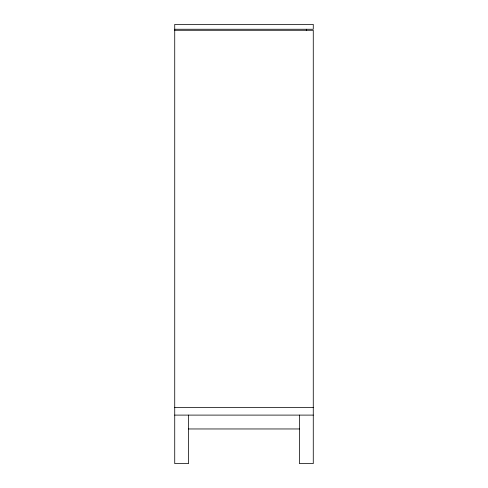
<?xml version="1.0" encoding="UTF-8"?>
<svg xmlns="http://www.w3.org/2000/svg" width="488" height="488" viewBox="0 0 488 488"><rect width="100%" height="100%" fill="white"/><g stroke="black" fill="none" stroke-linecap="round" stroke-linejoin="round"><path stroke-width="0.73" d="M174.728 29.25L313.272 29.25L313.272 24.4L174.728 24.4L174.728 463.6L188.581 463.6L188.581 415.105M174.728 30.287L313.272 30.287L313.272 463.6L299.418 463.6L299.418 415.105M174.728 407.486L313.272 407.486M174.728 415.105L313.272 415.105M188.581 428.964L299.418 428.964M306.348 29.25L306.348 30.287"/></g></svg>
